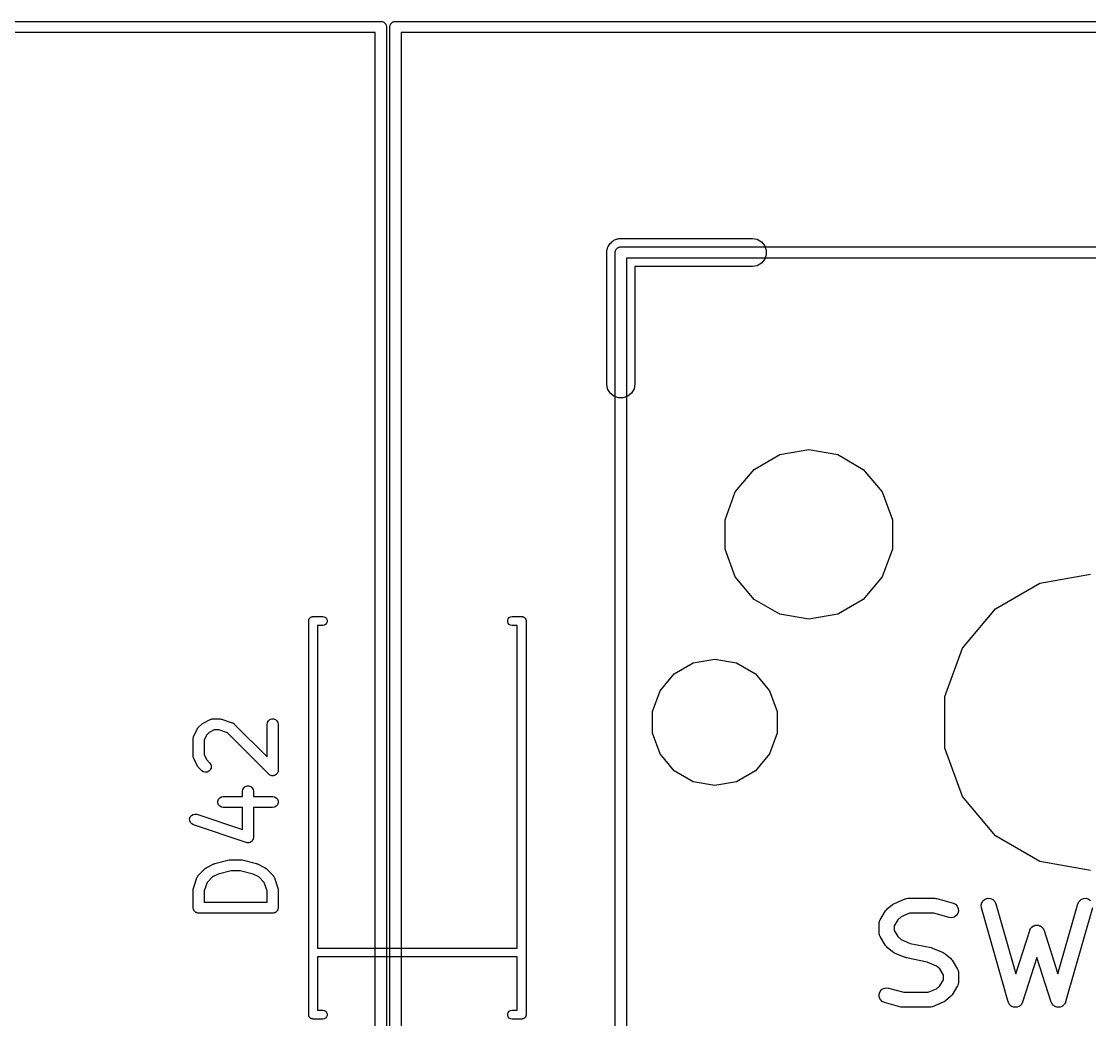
# Model space of a CAD drawing. Header units: millimetres. Extents: x 50 to 169, y 50 to 167.
# Drawn here: x 96.16 to 110.6, y 56.76 to 70.25 of the extents above; entities that cross this region are included whole.
import ezdxf

# ---------------------------------------------------------------- set-up
doc = ezdxf.new("R2010")
doc.units = ezdxf.units.MM
doc.layers.add('BLACK', color=7, linetype='Continuous')

# ---------------------------------------------------------------- blocks, each defined once
blk = doc.blocks.new('hhskb2-Cmts.User')
at = {"layer": 'BLACK'}
for p, q in [((91.1239, -119.578), (91.1305, -119.577)), ((91.1305, -119.577), (91.1368, -119.575)), ((91.1368, -119.575), (91.1434, -119.575)), ((91.1434, -119.575), (91.15, -119.574)), ((91.15, -119.574), (103.85, -119.574)), ((91.0738, -119.65), (91.075, -119.643)), ((91.0738, -132.35), (91.0738, -119.65)), ((91.075, -119.637), (91.0772, -119.631)), ((91.075, -119.643), (91.075, -119.637)), ((91.0772, -119.631), (91.0784, -119.624)), ((91.0784, -119.624), (91.0817, -119.618)), ((91.0817, -119.618), (91.084, -119.612)), ((91.084, -119.612), (91.0883, -119.607)), ((91.0883, -119.607), (91.0916, -119.601)), ((91.0916, -119.601), (91.0967, -119.597)), ((91.0967, -119.597), (91.101, -119.592)), ((91.101, -119.592), (91.1068, -119.588)), ((91.1068, -119.588), (91.1119, -119.584)), ((91.1119, -119.584), (91.1182, -119.582)), ((91.1182, -119.582), (91.1239, -119.578)), ((91.2262, -119.726), (91.2262, -132.274)), ((103.774, -119.726), (91.2262, -119.726))]:
    blk.add_line(p, q, dxfattribs=at)
blk = doc.blocks.new('hhskb2-Dwgs.User')
at = {"layer": 'BLACK'}
for p, q in [((64.3445, -116.526), (87.9055, -116.526)), ((87.9055, -116.526), (87.9121, -116.527)), ((87.9121, -116.527), (87.9188, -116.527)), ((87.9188, -116.527), (87.925, -116.529)), ((87.925, -116.529), (87.9316, -116.53)), ((87.9316, -116.53), (87.9374, -116.534)), ((87.9374, -116.534), (87.9436, -116.536)), ((87.9436, -116.536), (87.9487, -116.54)), ((87.9487, -116.54), (87.9545, -116.544)), ((87.9545, -116.544), (87.9588, -116.549)), ((88.0487, -116.549), (88.053, -116.544)), ((88.053, -116.544), (88.0588, -116.54)), ((88.0588, -116.54), (88.0639, -116.536)), ((88.0639, -116.536), (88.0702, -116.534)), ((88.0702, -116.534), (88.0759, -116.53)), ((88.0759, -116.53), (88.0825, -116.529)), ((88.0825, -116.529), (88.0888, -116.527)), ((88.0888, -116.527), (88.0954, -116.527)), ((88.0954, -116.527), (88.102, -116.526)), ((88.102, -116.526), (106.898, -116.526)), ((87.8293, -116.678), (64.4207, -116.678)), ((87.8293, -135.322), (87.8293, -116.678)), ((87.9588, -116.549), (87.9639, -116.553)), ((87.9639, -116.553), (87.9672, -116.559)), ((87.9672, -116.559), (87.9715, -116.564)), ((87.9715, -116.564), (87.9738, -116.57)), ((87.9738, -116.57), (87.9771, -116.576)), ((87.9771, -116.576), (87.9783, -116.583)), ((87.9783, -116.583), (87.9806, -116.589)), ((87.9806, -116.589), (87.9806, -116.595)), ((87.9806, -116.595), (87.9817, -116.602)), ((87.9817, -116.602), (87.9817, -135.398)), ((88.0258, -116.602), (88.027, -116.595)), ((88.0258, -135.398), (88.0258, -116.602)), ((88.027, -116.589), (88.0292, -116.583)), ((88.027, -116.595), (88.027, -116.589)), ((88.0292, -116.583), (88.0304, -116.576)), ((88.0304, -116.576), (88.0337, -116.57)), ((88.0337, -116.57), (88.036, -116.564)), ((88.036, -116.564), (88.0403, -116.559)), ((88.0403, -116.559), (88.0436, -116.553)), ((88.0436, -116.553), (88.0487, -116.549)), ((88.1782, -116.678), (88.1782, -135.322)), ((106.822, -116.678), (88.1782, -116.678))]:
    blk.add_line(p, q, dxfattribs=at)
blk = doc.blocks.new('hhskb2-F.SilkS')
at = {"layer": 'BLACK'}
for p, q in [((90.971, -119.585), (90.9793, -119.57)), ((90.9793, -119.57), (90.985, -119.555)), ((90.985, -119.555), (90.9957, -119.542)), ((90.9957, -119.542), (91.0041, -119.528)), ((91.0041, -119.528), (91.0168, -119.517)), ((91.0168, -119.517), (91.0275, -119.504)), ((91.0275, -119.504), (91.042, -119.496)), ((91.042, -119.496), (91.0547, -119.485)), ((91.0547, -119.485), (91.0704, -119.479)), ((91.0704, -119.479), (91.0848, -119.471)), ((91.0848, -119.471), (91.1013, -119.468)), ((91.1013, -119.468), (91.1169, -119.462)), ((91.1169, -119.462), (91.1336, -119.462)), ((91.1336, -119.462), (91.15, -119.459)), ((91.15, -119.459), (92.928, -119.459)), ((92.928, -119.459), (92.9932, -119.471)), ((92.9932, -119.471), (93.0505, -119.504)), ((93.0505, -119.504), (93.093, -119.555)), ((93.093, -119.555), (93.1156, -119.617)), ((90.9595, -119.65), (90.9624, -119.634)), ((90.9595, -121.428), (90.9595, -119.65)), ((90.9624, -119.617), (90.9681, -119.601)), ((90.9624, -119.634), (90.9624, -119.617)), ((90.9681, -119.601), (90.971, -119.585)), ((93.1156, -119.683), (93.093, -119.745)), ((93.1156, -119.617), (93.1156, -119.683)), ((92.928, -119.84), (91.3405, -119.84)), ((91.3405, -119.84), (91.3405, -121.428)), ((92.9932, -119.829), (92.928, -119.84)), ((93.0505, -119.796), (92.9932, -119.829)), ((93.093, -119.745), (93.0505, -119.796)), ((90.971, -121.493), (90.9595, -121.428)), ((91.3405, -121.428), (91.329, -121.493)), ((91.0041, -121.55), (90.971, -121.493)), ((91.0547, -121.593), (91.0041, -121.55)), ((91.1169, -121.616), (91.0547, -121.593)), ((91.2452, -121.593), (91.1831, -121.616)), ((91.2959, -121.55), (91.2452, -121.593)), ((91.329, -121.493), (91.2959, -121.55)), ((91.1831, -121.616), (91.1169, -121.616)), ((93.2976, -122.382), (93.69, -122.313)), ((93.69, -122.313), (94.0824, -122.382)), ((92.9525, -122.581), (93.2976, -122.382)), ((94.0824, -122.382), (94.4275, -122.581)), ((92.6964, -122.886), (92.9525, -122.581)), ((94.4275, -122.581), (94.6836, -122.886)), ((92.5601, -123.261), (92.6964, -122.886)), ((94.6836, -122.886), (94.8199, -123.261)), ((92.5601, -123.659), (92.5601, -123.261)), ((94.8199, -123.261), (94.8199, -123.659)), ((92.6964, -124.034), (92.5601, -123.659)), ((94.8199, -123.659), (94.6836, -124.034)), ((92.9525, -124.339), (92.6964, -124.034)), ((94.6836, -124.034), (94.4275, -124.339)), ((96.8154, -124.119), (97.5, -123.998)), ((96.2134, -124.467), (96.8154, -124.119)), ((93.2976, -124.538), (92.9525, -124.339)), ((94.4275, -124.339), (94.0824, -124.538)), ((95.7666, -124.999), (96.2134, -124.467)), ((86.93, -124.63), (86.9309, -124.625)), ((86.93, -129.95), (86.93, -124.63)), ((86.9309, -124.62), (86.9327, -124.615)), ((86.9309, -124.625), (86.9309, -124.62)), ((86.9327, -124.615), (86.9336, -124.609)), ((86.9336, -124.609), (86.9362, -124.605)), ((86.9362, -124.605), (86.938, -124.6)), ((86.938, -124.6), (86.9414, -124.596)), ((86.9414, -124.596), (86.944, -124.591)), ((86.944, -124.591), (86.9481, -124.588)), ((86.9481, -124.588), (86.9514, -124.584)), ((86.9514, -124.584), (86.956, -124.581)), ((86.956, -124.581), (86.96, -124.578)), ((86.96, -124.578), (86.9649, -124.576)), ((86.9649, -124.576), (86.9695, -124.574)), ((86.9695, -124.574), (86.9747, -124.573)), ((86.9747, -124.573), (86.9796, -124.571)), ((86.9796, -124.571), (86.9848, -124.571)), ((86.9848, -124.571), (86.99, -124.57)), ((86.99, -124.57), (87.12, -124.57)), ((87.12, -124.57), (87.1405, -124.574)), ((87.1405, -124.574), (87.1586, -124.584)), ((87.1586, -124.584), (87.172, -124.6)), ((87.172, -124.6), (87.1791, -124.62)), ((87.1791, -124.62), (87.1791, -124.64)), ((89.6209, -124.62), (89.628, -124.6)), ((89.6209, -124.64), (89.6209, -124.62)), ((89.628, -124.6), (89.6414, -124.584)), ((89.6414, -124.584), (89.6595, -124.574)), ((89.6595, -124.574), (89.68, -124.57)), ((89.68, -124.57), (89.81, -124.57)), ((89.81, -124.57), (89.8152, -124.571)), ((89.8152, -124.571), (89.8204, -124.571)), ((89.8204, -124.571), (89.8253, -124.573)), ((89.8253, -124.573), (89.8305, -124.574)), ((89.8305, -124.574), (89.8351, -124.576)), ((89.8351, -124.576), (89.84, -124.578)), ((89.84, -124.578), (89.844, -124.581)), ((89.844, -124.581), (89.8486, -124.584)), ((89.8486, -124.584), (89.8519, -124.588)), ((89.8519, -124.588), (89.856, -124.591)), ((89.856, -124.591), (89.8586, -124.596)), ((89.8586, -124.596), (89.862, -124.6)), ((89.862, -124.6), (89.8638, -124.605)), ((89.8638, -124.605), (89.8664, -124.609)), ((89.8664, -124.609), (89.8673, -124.615)), ((89.8673, -124.615), (89.8691, -124.62)), ((89.8691, -124.62), (89.8691, -124.625)), ((89.8691, -124.625), (89.87, -124.63)), ((89.87, -124.63), (89.87, -129.95)), ((93.69, -124.607), (93.2976, -124.538)), ((94.0824, -124.538), (93.69, -124.607)), ((87.12, -124.69), (87.05, -124.69)), ((87.05, -124.69), (87.05, -129.05)), ((87.1405, -124.686), (87.12, -124.69)), ((87.1586, -124.676), (87.1405, -124.686)), ((87.172, -124.66), (87.1586, -124.676)), ((87.1791, -124.64), (87.172, -124.66)), ((89.628, -124.66), (89.6209, -124.64)), ((89.6414, -124.676), (89.628, -124.66)), ((89.6595, -124.686), (89.6414, -124.676)), ((89.68, -124.69), (89.6595, -124.686)), ((89.75, -124.69), (89.68, -124.69)), ((89.75, -129.05), (89.75, -124.69)), ((95.5289, -125.652), (95.7666, -124.999)), ((91.871, -125.346), (92.1279, -125.197)), ((92.1279, -125.197), (92.42, -125.146)), ((92.42, -125.146), (92.7121, -125.197)), ((92.7121, -125.197), (92.969, -125.346)), ((91.6803, -125.573), (91.871, -125.346)), ((92.969, -125.346), (93.1597, -125.573)), ((91.5788, -125.852), (91.6803, -125.573)), ((93.1597, -125.573), (93.2612, -125.852)), ((95.5289, -126.348), (95.5289, -125.652)), ((91.5788, -126.148), (91.5788, -125.852)), ((93.2612, -125.852), (93.2612, -126.148)), ((85.4301, -126.08), (85.437, -126.07)), ((85.437, -126.07), (85.4846, -126.023)), ((85.4846, -126.023), (85.4944, -126.016)), ((85.4944, -126.016), (85.5041, -126.009)), ((85.5041, -126.009), (85.5993, -125.961)), ((85.5993, -125.961), (85.6035, -125.96)), ((85.6035, -125.96), (85.6072, -125.958)), ((85.6072, -125.958), (85.6159, -125.956)), ((85.6159, -125.956), (85.6243, -125.954)), ((85.6243, -125.954), (85.6286, -125.954)), ((85.6286, -125.954), (85.6329, -125.953)), ((85.6329, -125.953), (85.7281, -125.953)), ((85.7281, -125.953), (85.7399, -125.955)), ((85.7399, -125.955), (85.7518, -125.957)), ((85.7518, -125.957), (85.8947, -126.005)), ((85.8947, -126.005), (85.8985, -126.007)), ((85.8985, -126.007), (85.9026, -126.008)), ((85.9026, -126.008), (85.9098, -126.013)), ((85.9098, -126.013), (85.9176, -126.017)), ((85.9176, -126.017), (85.9204, -126.02)), ((85.9204, -126.02), (85.924, -126.023)), ((85.924, -126.023), (86.3674, -126.466)), ((86.3674, -126.028), (86.3719, -126.002)), ((86.3674, -126.466), (86.3674, -126.028)), ((86.3719, -126.002), (86.3849, -125.98)), ((86.3849, -125.98), (86.4049, -125.963)), ((86.4049, -125.963), (86.4294, -125.954)), ((86.4294, -125.954), (86.4554, -125.954)), ((86.4554, -125.954), (86.4799, -125.963)), ((86.4799, -125.963), (86.4998, -125.98)), ((86.4998, -125.98), (86.5129, -126.002)), ((86.5129, -126.002), (86.5174, -126.028)), ((86.5174, -126.028), (86.5174, -126.647)), ((85.3674, -126.219), (85.3681, -126.214)), ((85.3674, -126.457), (85.3674, -126.219)), ((85.3679, -126.21), (85.3704, -126.202)), ((85.3681, -126.214), (85.3679, -126.21)), ((85.3704, -126.202), (85.3719, -126.193)), ((85.3719, -126.193), (85.3741, -126.189)), ((85.3741, -126.189), (85.3753, -126.185)), ((85.3753, -126.185), (85.4229, -126.09)), ((85.4229, -126.09), (85.4301, -126.08)), ((85.5516, -126.168), (85.5174, -126.236)), ((85.582, -126.137), (85.5516, -126.168)), ((85.6506, -126.103), (85.582, -126.137)), ((85.7159, -126.103), (85.6506, -126.103)), ((85.8304, -126.141), (85.7159, -126.103)), ((86.3893, -126.7), (85.8304, -126.141)), ((91.6803, -126.427), (91.5788, -126.148)), ((93.2612, -126.148), (93.1597, -126.427)), ((85.5174, -126.236), (85.5174, -126.439)), ((95.7666, -127.001), (95.5289, -126.348)), ((85.3681, -126.461), (85.3674, -126.457)), ((85.3679, -126.465), (85.3681, -126.461)), ((85.3704, -126.474), (85.3679, -126.465)), ((85.3719, -126.482), (85.3704, -126.474)), ((85.3741, -126.486), (85.3719, -126.482)), ((85.3753, -126.49), (85.3741, -126.486)), ((85.4229, -126.585), (85.3753, -126.49)), ((85.5174, -126.439), (85.5516, -126.507)), ((85.5516, -126.507), (85.5907, -126.546)), ((91.871, -126.654), (91.6803, -126.427)), ((93.1597, -126.427), (92.969, -126.654)), ((85.4301, -126.595), (85.4229, -126.585)), ((85.437, -126.605), (85.4301, -126.595)), ((85.4846, -126.653), (85.437, -126.605)), ((85.5059, -126.667), (85.4846, -126.653)), ((85.5991, -126.643), (85.5806, -126.661)), ((85.5907, -126.546), (85.6056, -126.568)), ((85.6101, -126.619), (85.5991, -126.643)), ((85.6056, -126.568), (85.6123, -126.593)), ((85.6123, -126.593), (85.6101, -126.619)), ((86.5174, -126.647), (86.5157, -126.657)), ((85.5311, -126.674), (85.5059, -126.667)), ((85.557, -126.672), (85.5311, -126.674)), ((85.5806, -126.661), (85.557, -126.672)), ((86.3974, -126.706), (86.3893, -126.7)), ((86.4049, -126.712), (86.3974, -126.706)), ((86.408, -126.713), (86.4049, -126.712)), ((86.4107, -126.715), (86.408, -126.713)), ((86.4202, -126.718), (86.4107, -126.715)), ((86.4294, -126.721), (86.4202, -126.718)), ((86.4327, -126.721), (86.4294, -126.721)), ((86.4358, -126.722), (86.4327, -126.721)), ((86.4456, -126.721), (86.4358, -126.722)), ((86.4554, -126.721), (86.4456, -126.721)), ((86.4585, -126.72), (86.4554, -126.721)), ((86.4618, -126.72), (86.4585, -126.72)), ((86.4707, -126.715), (86.4618, -126.72)), ((86.4799, -126.712), (86.4707, -126.715)), ((86.4824, -126.71), (86.4799, -126.712)), ((86.4854, -126.709), (86.4824, -126.71)), ((86.4923, -126.702), (86.4854, -126.709)), ((86.4998, -126.695), (86.4923, -126.702)), ((86.5015, -126.692), (86.4998, -126.695)), ((86.5038, -126.69), (86.5015, -126.692)), ((86.508, -126.681), (86.5038, -126.69)), ((86.5129, -126.673), (86.508, -126.681)), ((86.5134, -126.67), (86.5129, -126.673)), ((86.5148, -126.667), (86.5134, -126.67)), ((86.5157, -126.657), (86.5148, -126.667)), ((92.1279, -126.803), (91.871, -126.654)), ((92.969, -126.654), (92.7121, -126.803)), ((86.034, -126.933), (86.0386, -126.907)), ((86.034, -127.001), (86.034, -126.933)), ((86.0386, -126.907), (86.0516, -126.885)), ((86.0516, -126.885), (86.0715, -126.868)), ((86.0715, -126.868), (86.096, -126.859)), ((86.096, -126.859), (86.1221, -126.859)), ((86.1221, -126.859), (86.1465, -126.868)), ((86.1465, -126.868), (86.1665, -126.885)), ((86.1665, -126.885), (86.1795, -126.907)), ((86.1795, -126.907), (86.184, -126.933)), ((86.184, -126.933), (86.184, -127.001)), ((92.42, -126.854), (92.1279, -126.803)), ((92.7121, -126.803), (92.42, -126.854)), ((85.7019, -127.063), (85.7108, -127.038)), ((85.7019, -127.089), (85.7019, -127.063)), ((85.7108, -127.038), (85.7275, -127.018)), ((85.7275, -127.018), (85.7501, -127.005)), ((85.7501, -127.005), (85.7757, -127.001)), ((85.7757, -127.001), (86.034, -127.001)), ((86.184, -127.001), (86.4424, -127.001)), ((86.4424, -127.001), (86.468, -127.005)), ((86.468, -127.005), (86.4906, -127.018)), ((86.4906, -127.018), (86.5073, -127.038)), ((86.5073, -127.038), (86.5162, -127.063)), ((86.5162, -127.063), (86.5162, -127.089)), ((96.2134, -127.533), (95.7666, -127.001)), ((85.7108, -127.113), (85.7019, -127.089)), ((85.7275, -127.133), (85.7108, -127.113)), ((85.7501, -127.146), (85.7275, -127.133)), ((85.7757, -127.151), (85.7501, -127.146)), ((86.034, -127.151), (85.7757, -127.151)), ((86.034, -127.448), (86.034, -127.151)), ((86.4424, -127.151), (86.184, -127.151)), ((86.184, -127.151), (86.184, -127.552)), ((86.468, -127.146), (86.4424, -127.151)), ((86.4906, -127.133), (86.468, -127.146)), ((86.5073, -127.113), (86.4906, -127.133)), ((86.5162, -127.089), (86.5073, -127.113)), ((85.3206, -127.303), (85.3288, -127.278)), ((85.3213, -127.329), (85.3206, -127.303)), ((85.3309, -127.353), (85.3213, -127.329)), ((85.3288, -127.278), (85.345, -127.258)), ((85.3481, -127.373), (85.3309, -127.353)), ((85.345, -127.258), (85.3672, -127.244)), ((85.371, -127.385), (85.3481, -127.373)), ((85.3672, -127.244), (85.3927, -127.239)), ((85.3927, -127.239), (85.4185, -127.243)), ((85.4185, -127.243), (86.034, -127.448)), ((86.0853, -127.623), (85.371, -127.385)), ((86.0908, -127.624), (86.0853, -127.623)), ((86.096, -127.626), (86.0908, -127.624)), ((86.1036, -127.626), (86.096, -127.626)), ((86.1111, -127.627), (86.1036, -127.626)), ((86.1165, -127.626), (86.1111, -127.627)), ((86.1221, -127.626), (86.1165, -127.626)), ((86.1292, -127.623), (86.1221, -127.626)), ((86.1366, -127.622), (86.1292, -127.623)), ((86.1413, -127.619), (86.1366, -127.622)), ((86.1465, -127.617), (86.1413, -127.619)), ((86.1524, -127.612), (86.1465, -127.617)), ((86.1588, -127.608), (86.1524, -127.612)), ((86.1623, -127.604), (86.1588, -127.608)), ((86.1665, -127.6), (86.1623, -127.604)), ((86.1703, -127.594), (86.1665, -127.6)), ((86.175, -127.588), (86.1703, -127.594)), ((86.1768, -127.582), (86.175, -127.588)), ((86.1795, -127.578), (86.1768, -127.582)), ((86.1808, -127.57), (86.1795, -127.578)), ((86.1832, -127.563), (86.1808, -127.57)), ((86.184, -127.552), (86.1831, -127.557)), ((86.1831, -127.557), (86.1832, -127.563)), ((96.8154, -127.881), (96.2134, -127.533)), ((85.5517, -127.961), (85.6469, -127.913)), ((85.6469, -127.913), (85.6548, -127.911)), ((85.6548, -127.911), (85.6623, -127.908)), ((85.6623, -127.908), (85.8528, -127.86)), ((85.8528, -127.86), (85.8619, -127.859)), ((85.8619, -127.859), (85.871, -127.858)), ((85.871, -127.858), (86.0138, -127.858)), ((86.0138, -127.858), (86.0228, -127.859)), ((86.0228, -127.859), (86.032, -127.86)), ((86.032, -127.86), (86.2225, -127.908)), ((86.2225, -127.908), (86.23, -127.911)), ((86.23, -127.911), (86.2378, -127.913)), ((86.2378, -127.913), (86.3331, -127.961)), ((97.5, -128.002), (96.8154, -127.881)), ((85.4188, -128.1), (85.4209, -128.096)), ((85.4209, -128.096), (85.422, -128.092)), ((85.422, -128.092), (85.4271, -128.084)), ((85.4271, -128.084), (85.4313, -128.077)), ((85.4313, -128.077), (85.4345, -128.074)), ((85.4345, -128.074), (85.437, -128.07)), ((85.437, -128.07), (85.5322, -127.975)), ((85.5322, -127.975), (85.542, -127.968)), ((85.542, -127.968), (85.5517, -127.961)), ((85.6297, -128.09), (85.5556, -128.164)), ((85.7067, -128.051), (85.6297, -128.09)), ((85.8802, -128.008), (85.7067, -128.051)), ((86.0046, -128.008), (85.8802, -128.008)), ((86.1781, -128.051), (86.0046, -128.008)), ((86.2551, -128.09), (86.1781, -128.051)), ((86.3292, -128.164), (86.2551, -128.09)), ((86.3331, -127.961), (86.3427, -127.968)), ((86.3427, -127.968), (86.3526, -127.975)), ((86.3526, -127.975), (86.4478, -128.07)), ((86.4478, -128.07), (86.4503, -128.074)), ((86.4503, -128.074), (86.4535, -128.077)), ((86.4535, -128.077), (86.4577, -128.084)), ((86.4577, -128.084), (86.4627, -128.092)), ((86.4627, -128.092), (86.4639, -128.096)), ((86.4639, -128.096), (86.4659, -128.1)), ((85.3695, -128.254), (85.3712, -128.242)), ((85.3712, -128.242), (85.4188, -128.1)), ((85.5556, -128.164), (85.5174, -128.278)), ((86.3674, -128.278), (86.3292, -128.164)), ((86.4659, -128.1), (86.5135, -128.242)), ((86.5135, -128.242), (86.5153, -128.254)), ((85.3674, -128.266), (85.3695, -128.254)), ((85.3674, -128.504), (85.3674, -128.266)), ((85.5174, -128.278), (85.5174, -128.429)), ((86.3674, -128.429), (86.3674, -128.278)), ((86.5153, -128.254), (86.5174, -128.266)), ((86.5174, -128.266), (86.5174, -128.504)), ((94.8484, -128.446), (94.9935, -128.386)), ((94.9935, -128.386), (94.9958, -128.385)), ((94.9958, -128.385), (94.9978, -128.384)), ((94.9978, -128.384), (95.0129, -128.381)), ((95.0129, -128.381), (95.0279, -128.378)), ((95.0279, -128.378), (95.0303, -128.378)), ((95.0303, -128.378), (95.0326, -128.378)), ((95.0326, -128.378), (95.3954, -128.378)), ((95.3954, -128.378), (95.409, -128.38)), ((95.409, -128.38), (95.4226, -128.382)), ((95.4226, -128.382), (95.6403, -128.442)), ((96.0767, -128.388), (96.1106, -128.378)), ((96.1106, -128.378), (96.1458, -128.381)), ((96.1458, -128.381), (96.178, -128.395)), ((97.3705, -128.395), (97.4028, -128.381)), ((97.4028, -128.381), (97.438, -128.378)), ((97.438, -128.378), (97.4719, -128.388)), ((85.3685, -128.511), (85.3674, -128.504)), ((85.3685, -128.517), (85.3685, -128.511)), ((85.3708, -128.523), (85.3685, -128.517)), ((85.3719, -128.53), (85.3708, -128.523)), ((85.3752, -128.536), (85.3719, -128.53)), ((85.5174, -128.429), (86.3674, -128.429)), ((86.5129, -128.53), (86.5096, -128.536)), ((86.514, -128.523), (86.5129, -128.53)), ((86.5162, -128.517), (86.514, -128.523)), ((86.5174, -128.504), (86.5162, -128.511)), ((86.5162, -128.511), (86.5162, -128.517)), ((94.7388, -128.535), (94.7498, -128.522)), ((94.7498, -128.522), (94.8224, -128.462)), ((94.8224, -128.462), (94.8356, -128.454)), ((94.8356, -128.454), (94.8484, -128.446)), ((95.6403, -128.442), (95.6722, -128.457)), ((95.6722, -128.457), (95.6969, -128.482)), ((95.6969, -128.482), (95.7115, -128.515)), ((95.7115, -128.515), (95.7143, -128.55)), ((96.0198, -128.472), (96.0284, -128.438)), ((96.0235, -128.507), (96.0198, -128.472)), ((96.3863, -129.777), (96.0235, -128.507)), ((96.0284, -128.438), (96.0481, -128.409)), ((96.0481, -128.409), (96.0767, -128.388)), ((96.178, -128.395), (96.2034, -128.42)), ((96.2034, -128.42), (96.2188, -128.452)), ((96.2188, -128.452), (96.4895, -129.399)), ((97.0591, -129.399), (97.3297, -128.452)), ((97.5251, -128.507), (97.1623, -129.777)), ((97.3297, -128.452), (97.3452, -128.42)), ((97.3452, -128.42), (97.3705, -128.395)), ((97.4719, -128.388), (97.5004, -128.409)), ((85.3774, -128.542), (85.3752, -128.536)), ((85.3816, -128.547), (85.3774, -128.542)), ((85.3849, -128.552), (85.3816, -128.547)), ((85.39, -128.557), (85.3849, -128.552)), ((85.3942, -128.562), (85.39, -128.557)), ((85.3999, -128.565), (85.3942, -128.562)), ((85.4049, -128.569), (85.3999, -128.565)), ((85.411, -128.571), (85.4049, -128.569)), ((85.4167, -128.575), (85.411, -128.571)), ((85.4232, -128.576), (85.4167, -128.575)), ((85.4294, -128.578), (85.4232, -128.576)), ((85.4359, -128.578), (85.4294, -128.578)), ((85.4424, -128.579), (85.4359, -128.578)), ((86.4424, -128.579), (85.4424, -128.579)), ((86.4488, -128.578), (86.4424, -128.579)), ((86.4554, -128.578), (86.4488, -128.578)), ((86.4616, -128.576), (86.4554, -128.578)), ((86.468, -128.575), (86.4616, -128.576)), ((86.4737, -128.571), (86.468, -128.575)), ((86.4799, -128.569), (86.4737, -128.571)), ((86.4849, -128.565), (86.4799, -128.569)), ((86.4906, -128.562), (86.4849, -128.565)), ((86.4948, -128.557), (86.4906, -128.562)), ((86.4998, -128.552), (86.4948, -128.557)), ((86.5031, -128.547), (86.4998, -128.552)), ((86.5073, -128.542), (86.5031, -128.547)), ((86.5096, -128.536), (86.5073, -128.542)), ((94.6517, -128.678), (94.6552, -128.669)), ((94.6552, -128.669), (94.7277, -128.548)), ((94.7277, -128.548), (94.7388, -128.535)), ((94.8931, -128.668), (94.8439, -128.75)), ((94.9407, -128.628), (94.8931, -128.668)), ((95.0529, -128.581), (94.9407, -128.628)), ((95.3816, -128.581), (95.0529, -128.581)), ((95.5859, -128.638), (95.3816, -128.581)), ((95.6211, -128.641), (95.5859, -128.638)), ((95.6552, -128.632), (95.6211, -128.641)), ((95.6843, -128.612), (95.6552, -128.632)), ((95.7048, -128.584), (95.6843, -128.612)), ((95.7143, -128.55), (95.7048, -128.584)), ((94.6407, -128.721), (94.6424, -128.712)), ((94.6407, -128.842), (94.6407, -128.721)), ((94.6424, -128.712), (94.6425, -128.702)), ((94.6425, -128.702), (94.6454, -128.695)), ((94.6454, -128.695), (94.6468, -128.687)), ((94.6468, -128.687), (94.6517, -128.678)), ((94.8439, -128.75), (94.8439, -128.814)), ((94.8439, -128.814), (94.8931, -128.896)), ((96.4895, -129.399), (96.6775, -128.811)), ((96.6775, -128.811), (96.6794, -128.808)), ((96.6794, -128.808), (96.6803, -128.804)), ((96.6803, -128.804), (96.6876, -128.792)), ((96.6876, -128.792), (96.6939, -128.78)), ((96.6939, -128.78), (96.6969, -128.777)), ((96.6969, -128.777), (96.6991, -128.774)), ((96.6991, -128.774), (96.7099, -128.766)), ((96.7099, -128.766), (96.7201, -128.756)), ((96.7201, -128.756), (96.7238, -128.755)), ((96.7238, -128.755), (96.727, -128.752)), ((96.727, -128.752), (96.74, -128.748)), ((96.74, -128.748), (96.7527, -128.743)), ((96.7527, -128.743), (96.7568, -128.743)), ((96.7568, -128.743), (96.7606, -128.742)), ((96.7606, -128.742), (96.7743, -128.742)), ((96.7743, -128.742), (96.788, -128.742)), ((96.788, -128.742), (96.7918, -128.743)), ((96.7918, -128.743), (96.7959, -128.743)), ((96.7959, -128.743), (96.8085, -128.748)), ((96.8085, -128.748), (96.8216, -128.752)), ((96.8216, -128.752), (96.8248, -128.755)), ((96.8248, -128.755), (96.8285, -128.756)), ((96.8285, -128.756), (96.8387, -128.766)), ((96.8387, -128.766), (96.8495, -128.774)), ((96.8495, -128.774), (96.8516, -128.777)), ((96.8516, -128.777), (96.8546, -128.78)), ((96.8546, -128.78), (96.861, -128.792)), ((96.861, -128.792), (96.8683, -128.804)), ((96.8683, -128.804), (96.8692, -128.808)), ((96.8692, -128.808), (96.8711, -128.811)), ((96.8711, -128.811), (97.0591, -129.399)), ((94.6424, -128.852), (94.6407, -128.842)), ((94.6425, -128.862), (94.6424, -128.852)), ((94.6454, -128.869), (94.6425, -128.862)), ((94.6468, -128.877), (94.6454, -128.869)), ((94.6517, -128.886), (94.6468, -128.877)), ((94.6552, -128.895), (94.6517, -128.886)), ((94.7277, -129.016), (94.6552, -128.895)), ((94.8931, -128.896), (94.9407, -128.936)), ((94.9407, -128.936), (95.0627, -128.987)), ((87.05, -129.05), (89.75, -129.05)), ((94.7389, -129.028), (94.7277, -129.016)), ((94.7498, -129.041), (94.7389, -129.028)), ((94.8224, -129.102), (94.7498, -129.041)), ((94.8356, -129.109), (94.8224, -129.102)), ((94.8484, -129.118), (94.8356, -129.109)), ((95.0627, -128.987), (95.3436, -129.045)), ((95.3436, -129.045), (95.3525, -129.049)), ((95.3525, -129.049), (95.3619, -129.051)), ((95.3619, -129.051), (95.5071, -129.111)), ((89.75, -129.17), (87.05, -129.17)), ((87.05, -129.17), (87.05, -129.89)), ((89.75, -129.89), (89.75, -129.17)), ((94.9935, -129.178), (94.8484, -129.118)), ((95.0029, -129.18), (94.9935, -129.178)), ((95.0118, -129.184), (95.0029, -129.18)), ((95.2927, -129.242), (95.0118, -129.184)), ((95.4148, -129.293), (95.2927, -129.242)), ((95.5071, -129.111), (95.5199, -129.12)), ((95.5199, -129.12), (95.533, -129.127)), ((95.533, -129.127), (95.6056, -129.188)), ((95.6056, -129.188), (95.6166, -129.201)), ((95.6166, -129.201), (95.6277, -129.213)), ((95.6277, -129.213), (95.7003, -129.334)), ((96.7743, -129.176), (96.5808, -129.78)), ((96.9678, -129.78), (96.7743, -129.176)), ((95.4623, -129.333), (95.4148, -129.293)), ((95.5115, -129.415), (95.4623, -129.333)), ((95.7003, -129.334), (95.7037, -129.343)), ((95.7037, -129.343), (95.7086, -129.352)), ((95.7086, -129.352), (95.71, -129.36)), ((95.71, -129.36), (95.7129, -129.367)), ((95.7129, -129.367), (95.7131, -129.377)), ((95.7131, -129.377), (95.7147, -129.387)), ((95.7147, -129.387), (95.7147, -129.508)), ((95.4623, -129.562), (95.5115, -129.479)), ((95.5115, -129.479), (95.5115, -129.415)), ((95.7086, -129.542), (95.7037, -129.551)), ((95.71, -129.534), (95.7086, -129.542)), ((95.7129, -129.527), (95.71, -129.534)), ((95.7131, -129.517), (95.7129, -129.527)), ((95.7147, -129.508), (95.7131, -129.517)), ((94.6412, -129.679), (94.6506, -129.645)), ((94.6439, -129.714), (94.6412, -129.679)), ((94.6506, -129.645), (94.6711, -129.617)), ((94.6711, -129.617), (94.7002, -129.597)), ((94.7002, -129.597), (94.7344, -129.588)), ((94.7344, -129.588), (94.7695, -129.591)), ((94.7695, -129.591), (94.9738, -129.648)), ((94.9738, -129.648), (95.3025, -129.648)), ((95.3025, -129.648), (95.4148, -129.601)), ((95.4148, -129.601), (95.4623, -129.562)), ((95.6277, -129.681), (95.6166, -129.694)), ((95.7003, -129.56), (95.6277, -129.681)), ((95.7037, -129.551), (95.7003, -129.56)), ((94.6585, -129.747), (94.6439, -129.714)), ((94.6833, -129.772), (94.6585, -129.747)), ((94.7151, -129.787), (94.6833, -129.772)), ((94.9328, -129.847), (94.7151, -129.787)), ((95.5071, -129.783), (95.3619, -129.843)), ((95.5199, -129.775), (95.5071, -129.783)), ((95.533, -129.767), (95.5199, -129.775)), ((95.6056, -129.707), (95.533, -129.767)), ((95.6166, -129.694), (95.6056, -129.707)), ((96.3888, -129.783), (96.3863, -129.777)), ((96.39, -129.788), (96.3888, -129.783)), ((96.3964, -129.798), (96.39, -129.788)), ((96.4017, -129.809), (96.3964, -129.798)), ((96.4058, -129.813), (96.4017, -129.809)), ((96.4088, -129.818), (96.4058, -129.813)), ((96.4184, -129.825), (96.4088, -129.818)), ((96.4271, -129.834), (96.4184, -129.825)), ((96.5472, -129.827), (96.5382, -129.835)), ((96.557, -129.82), (96.5472, -129.827)), ((96.5602, -129.816), (96.557, -129.82)), ((96.5643, -129.812), (96.5602, -129.816)), ((96.57, -129.801), (96.5643, -129.812)), ((96.5768, -129.791), (96.57, -129.801)), ((96.5781, -129.785), (96.5768, -129.791)), ((96.5808, -129.78), (96.5781, -129.785)), ((96.9704, -129.785), (96.9678, -129.78)), ((96.9718, -129.791), (96.9704, -129.785)), ((96.9786, -129.801), (96.9718, -129.791)), ((96.9842, -129.812), (96.9786, -129.801)), ((96.9884, -129.816), (96.9842, -129.812)), ((96.9916, -129.82), (96.9884, -129.816)), ((97.0014, -129.827), (96.9916, -129.82)), ((97.0103, -129.835), (97.0014, -129.827)), ((97.1302, -129.825), (97.1215, -129.834)), ((97.1398, -129.818), (97.1302, -129.825)), ((97.1428, -129.813), (97.1398, -129.818)), ((97.1468, -129.809), (97.1428, -129.813)), ((97.1521, -129.798), (97.1468, -129.809)), ((97.1586, -129.788), (97.1521, -129.798)), ((97.1598, -129.783), (97.1586, -129.788)), ((97.1623, -129.777), (97.1598, -129.783)), ((86.9309, -129.955), (86.93, -129.95)), ((86.9309, -129.96), (86.9309, -129.955)), ((86.9327, -129.965), (86.9309, -129.96)), ((86.9336, -129.971), (86.9327, -129.965)), ((86.9362, -129.975), (86.9336, -129.971)), ((86.938, -129.98), (86.9362, -129.975)), ((87.05, -129.89), (87.12, -129.89)), ((87.12, -129.89), (87.1405, -129.894)), ((87.1405, -129.894), (87.1586, -129.904)), ((87.1586, -129.904), (87.172, -129.92)), ((87.172, -129.92), (87.1791, -129.94)), ((87.1791, -129.96), (87.172, -129.98)), ((87.1791, -129.94), (87.1791, -129.96)), ((89.6209, -129.94), (89.628, -129.92)), ((89.6209, -129.96), (89.6209, -129.94)), ((89.628, -129.98), (89.6209, -129.96)), ((89.628, -129.92), (89.6414, -129.904)), ((89.6414, -129.904), (89.6595, -129.894)), ((89.6595, -129.894), (89.68, -129.89)), ((89.68, -129.89), (89.75, -129.89)), ((89.8638, -129.975), (89.862, -129.98)), ((89.8664, -129.971), (89.8638, -129.975)), ((89.8673, -129.965), (89.8664, -129.971)), ((89.8691, -129.96), (89.8673, -129.965)), ((89.87, -129.95), (89.8691, -129.955)), ((89.8691, -129.955), (89.8691, -129.96)), ((94.9465, -129.849), (94.9328, -129.847)), ((94.96, -129.851), (94.9465, -129.849)), ((95.3229, -129.851), (94.96, -129.851)), ((95.3252, -129.851), (95.3229, -129.851)), ((95.3275, -129.851), (95.3252, -129.851)), ((95.3425, -129.848), (95.3275, -129.851)), ((95.3576, -129.845), (95.3425, -129.848)), ((95.3596, -129.844), (95.3576, -129.845)), ((95.3619, -129.843), (95.3596, -129.844)), ((96.4322, -129.836), (96.4271, -129.834)), ((96.4367, -129.839), (96.4322, -129.836)), ((96.4483, -129.843), (96.4367, -129.839)), ((96.4593, -129.848), (96.4483, -129.843)), ((96.4649, -129.848), (96.4593, -129.848)), ((96.4703, -129.85), (96.4649, -129.848)), ((96.4824, -129.85), (96.4703, -129.85)), ((96.4945, -129.851), (96.4824, -129.85)), ((96.4999, -129.849), (96.4945, -129.851)), ((96.5056, -129.849), (96.4999, -129.849)), ((96.5168, -129.844), (96.5056, -129.849)), ((96.5285, -129.841), (96.5168, -129.844)), ((96.533, -129.838), (96.5285, -129.841)), ((96.5382, -129.835), (96.533, -129.838)), ((97.0156, -129.838), (97.0103, -129.835)), ((97.0201, -129.841), (97.0156, -129.838)), ((97.0318, -129.844), (97.0201, -129.841)), ((97.043, -129.849), (97.0318, -129.844)), ((97.0486, -129.849), (97.043, -129.849)), ((97.054, -129.851), (97.0486, -129.849)), ((97.0661, -129.85), (97.054, -129.851)), ((97.0783, -129.85), (97.0661, -129.85)), ((97.0836, -129.848), (97.0783, -129.85)), ((97.0892, -129.848), (97.0836, -129.848)), ((97.1003, -129.843), (97.0892, -129.848)), ((97.1119, -129.839), (97.1003, -129.843)), ((97.1163, -129.836), (97.1119, -129.839)), ((97.1215, -129.834), (97.1163, -129.836)), ((86.9414, -129.984), (86.938, -129.98)), ((86.944, -129.989), (86.9414, -129.984)), ((86.9481, -129.992), (86.944, -129.989)), ((86.9514, -129.996), (86.9481, -129.992)), ((86.956, -129.999), (86.9514, -129.996)), ((86.96, -130.002), (86.956, -129.999)), ((86.9649, -130.004), (86.96, -130.002)), ((86.9695, -130.006), (86.9649, -130.004)), ((86.9747, -130.007), (86.9695, -130.006)), ((86.9796, -130.009), (86.9747, -130.007)), ((86.9848, -130.009), (86.9796, -130.009)), ((86.99, -130.01), (86.9848, -130.009)), ((87.12, -130.01), (86.99, -130.01)), ((87.1405, -130.006), (87.12, -130.01)), ((87.1586, -129.996), (87.1405, -130.006)), ((87.172, -129.98), (87.1586, -129.996)), ((89.6414, -129.996), (89.628, -129.98)), ((89.6595, -130.006), (89.6414, -129.996)), ((89.68, -130.01), (89.6595, -130.006)), ((89.81, -130.01), (89.68, -130.01)), ((89.8152, -130.009), (89.81, -130.01)), ((89.8204, -130.009), (89.8152, -130.009)), ((89.8253, -130.007), (89.8204, -130.009)), ((89.8305, -130.006), (89.8253, -130.007)), ((89.8351, -130.004), (89.8305, -130.006)), ((89.84, -130.002), (89.8351, -130.004)), ((89.844, -129.999), (89.84, -130.002)), ((89.8486, -129.996), (89.844, -129.999)), ((89.8519, -129.992), (89.8486, -129.996)), ((89.856, -129.989), (89.8519, -129.992)), ((89.8586, -129.984), (89.856, -129.989)), ((89.862, -129.98), (89.8586, -129.984))]:
    blk.add_line(p, q, dxfattribs=at)

msp = doc.modelspace()

# ---------------------------------------------------------------- block references
for name in ['hhskb2-F.SilkS', 'hhskb2-Dwgs.User', 'hhskb2-Cmts.User']:
    msp.add_blockref(name, (13.113, 186.774))

doc.saveas('drawing.dxf')
